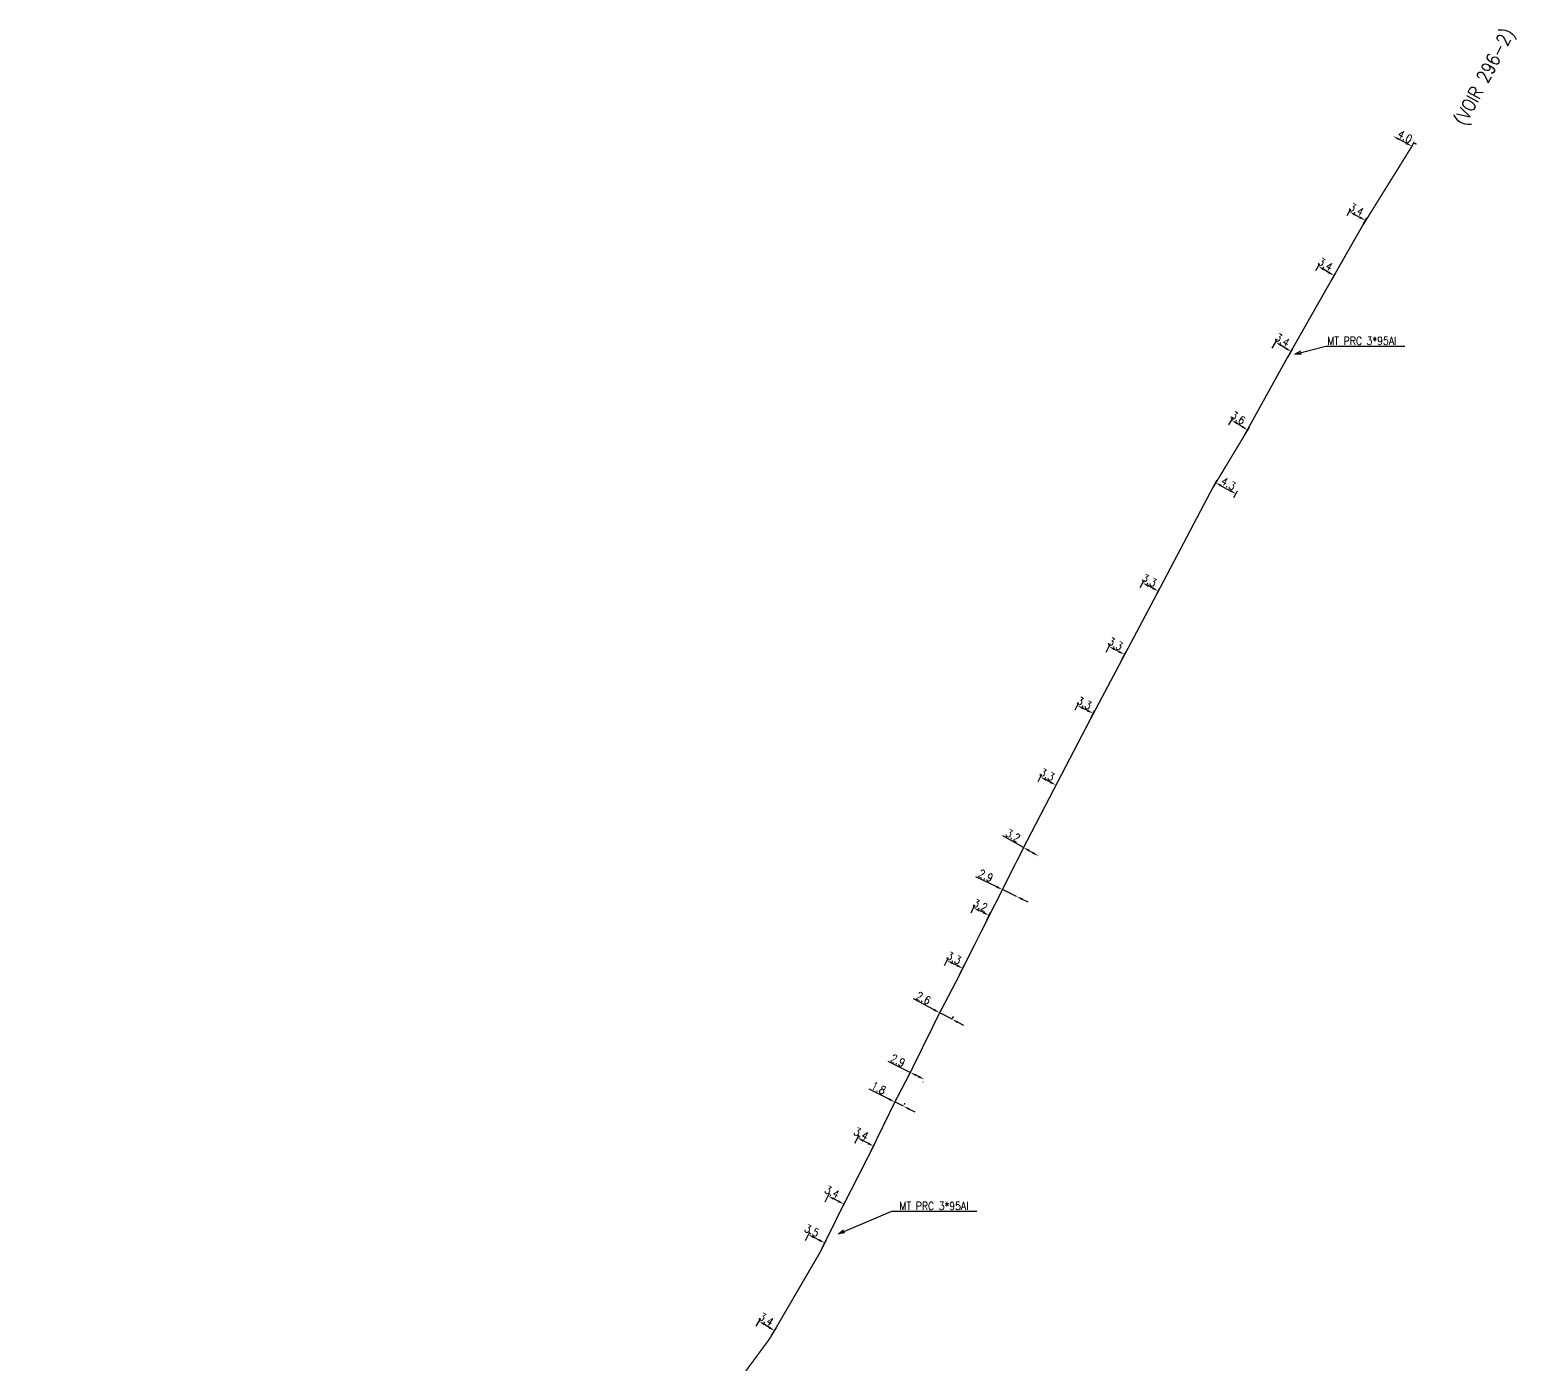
# Model space of a CAD drawing. Header units: millimetres. Extents: x 108078 to 109000, y 127999 to 128987.
# Drawn here: x 108113.1 to 108391.7, y 128488.2 to 128738.4 of the extents above; entities that cross this region are included whole.
import ezdxf

# ---------------------------------------------------------------- set-up
doc = ezdxf.new("R2010")
doc.units = ezdxf.units.MM
doc.header["$PDMODE"] = 34
doc.layers.get('DEFPOINTS').update_dxf_attribs({"linetype": 'CONTINUOUS'})
doc.layers.add('M_110', color=1, linetype='M_ST_10')
doc.styles.get("Standard").update_dxf_attribs({"font": 'romans.shx', "width": 0.85})
doc.linetypes.add('M_ST_10', pattern='A,5,-0.3,["++",Standard,S=1,R=0,X=0,Y=-0.5],-2.8', length=8.1)
doc.dimstyles.get("Standard").update_dxf_attribs({"dimtxt": 1.5, "dimasz": 1.2, "dimexe": 0.625, "dimexo": 0.625, "dimgap": 0.25, "dimtad": 1, "dimdec": 1, "dimzin": 0, "dimdsep": 46, "dimtxsty": 'Standard', "dimcen": -0.5, "dimadec": 0, "dimazin": 0, "dimtfac": 1, "dimtdec": 1, "dimtmove": 0, "dimatfit": 3, "dimfxl": 0, "dimtolj": 1, "dimtzin": 0, "dimarcsym": 0})

# ---------------------------------------------------------------- blocks, each defined once
blk = doc.blocks.new('*D19')
at = {"layer": 'DEFPOINTS', "color": 0, "linetype": 'Continuous'}
for p in [(108249.8, 128496.3), (108248.91, 128494.85), (108251.8, 128493.07)]:
    blk.add_point(p, dxfattribs=at)
at = {"layer": 'M_110', "color": 0, "linetype": 'Continuous', "lineweight": -2}
for p, q in [((108249.24, 128495.38), (108250.13, 128496.83)), ((108251.67, 128495.15), (108250.82, 128495.67)), ((108252.13, 128493.6), (108253.02, 128495.05))]:
    blk.add_line(p, q, dxfattribs=at)
at = {"layer": 'M_110', "color": 0, "linetype": 'Continuous'}
for points in [[(108250.92, 128495.84), (108250.72, 128495.5), (108249.8, 128496.3)], [(108251.78, 128495.32), (108251.57, 128494.97), (108252.69, 128494.52)]]:
    blk.add_solid(points, dxfattribs=at)
at = {"layer": 'M_110', "color": 0, "linetype": 'Continuous', "insert": (108251.11, 128496.67), "char_height": 1.5, "attachment_point": 5, "rotation": 328.3825}
blk.add_mtext('\\A1;3.4', dxfattribs=at)
blk = doc.blocks.new('*D20')
at = {"layer": 'DEFPOINTS', "color": 0, "linetype": 'Continuous'}
for p in [(108259, 128512.52), (108258.19, 128510.86), (108261.29, 128509.35)]:
    blk.add_point(p, dxfattribs=at)
at = {"layer": 'M_110', "color": 0, "linetype": 'Continuous', "lineweight": -2}
for p, q in [((108258.46, 128511.42), (108259.27, 128513.08)), ((108261.02, 128511.53), (108260.08, 128511.99)), ((108261.56, 128509.91), (108262.37, 128511.57))]:
    blk.add_line(p, q, dxfattribs=at)
at = {"layer": 'M_110', "color": 0, "linetype": 'Continuous'}
for points in [[(108260.17, 128512.17), (108259.99, 128511.81), (108259, 128512.52)], [(108261.11, 128511.71), (108260.93, 128511.35), (108262.1, 128511)]]:
    blk.add_solid(points, dxfattribs=at)
at = {"layer": 'M_110', "color": 0, "linetype": 'Continuous', "insert": (108259.68, 128513.3), "char_height": 1.5, "attachment_point": 5, "rotation": 333.9702}
blk.add_mtext('\\A1;3.5', dxfattribs=at)
blk = doc.blocks.new('*D21')
at = {"layer": 'DEFPOINTS', "color": 0, "linetype": 'Continuous'}
for p in [(108261.86, 128518.12), (108262.72, 128519.78), (108264.84, 128516.58)]:
    blk.add_point(p, dxfattribs=at)
at = {"layer": 'M_110', "color": 0, "linetype": 'Continuous', "lineweight": -2}
for p, q in [((108262.15, 128518.67), (108263, 128520.34)), ((108264.63, 128518.8), (108263.79, 128519.23)), ((108265.13, 128517.14), (108265.98, 128518.8))]:
    blk.add_line(p, q, dxfattribs=at)
at = {"layer": 'M_110', "color": 0, "linetype": 'Continuous'}
for points in [[(108263.88, 128519.41), (108263.69, 128519.06), (108262.72, 128519.78)], [(108264.72, 128518.98), (108264.54, 128518.62), (108265.7, 128518.25)]]:
    blk.add_solid(points, dxfattribs=at)
at = {"layer": 'M_110', "color": 0, "linetype": 'Continuous', "insert": (108263.48, 128520.52), "char_height": 1.5, "attachment_point": 5, "rotation": 332.7561}
blk.add_mtext('\\A1;3.4', dxfattribs=at)
blk = doc.blocks.new('*D22')
at = {"layer": 'DEFPOINTS', "color": 0, "linetype": 'Continuous'}
for p in [(108267.43, 128529.14), (108268.23, 128530.68), (108270.45, 128527.58)]:
    blk.add_point(p, dxfattribs=at)
at = {"layer": 'M_110', "color": 0, "linetype": 'Continuous', "lineweight": -2}
for p, q in [((108267.72, 128529.7), (108268.52, 128531.24)), ((108270.19, 128529.67), (108269.3, 128530.13)), ((108270.74, 128528.13), (108271.54, 128529.67))]:
    blk.add_line(p, q, dxfattribs=at)
at = {"layer": 'M_110', "color": 0, "linetype": 'Continuous'}
for points in [[(108269.39, 128530.31), (108269.21, 128529.95), (108268.23, 128530.68)], [(108270.28, 128529.85), (108270.09, 128529.49), (108271.25, 128529.12)]]:
    blk.add_solid(points, dxfattribs=at)
at = {"layer": 'M_110', "color": 0, "linetype": 'Continuous', "insert": (108268.92, 128531.45), "char_height": 1.5, "attachment_point": 5, "rotation": 332.6052}
blk.add_mtext('\\A1;3.4', dxfattribs=at)
blk = doc.blocks.new('*D23')
at = {"layer": 'DEFPOINTS', "color": 0, "linetype": 'Continuous'}
for p in [(108275.13, 128537.19), (108276.74, 128536.39), (108276.85, 128536.61)]:
    blk.add_point(p, dxfattribs=at)
at = {"layer": 'M_110', "color": 0, "linetype": 'Continuous', "lineweight": -2}
for p, q in [((108274.16, 128537.94), (108270.4, 128539.79)), ((108276.85, 128536.61), (108275.23, 128537.4)), ((108275.4, 128537.75), (108275.51, 128537.96)), ((108277.02, 128536.95), (108277.12, 128537.17)), ((108277.92, 128536.08), (108279, 128535.54))]:
    blk.add_line(p, q, dxfattribs=at)
at = {"layer": 'M_110', "color": 0, "linetype": 'Continuous'}
for points in [[(108274.24, 128538.11), (108274.07, 128537.76), (108275.23, 128537.4)], [(108278.01, 128536.25), (108277.83, 128535.9), (108276.85, 128536.61)]]:
    blk.add_solid(points, dxfattribs=at)
at = {"layer": 'M_110', "color": 0, "linetype": 'Continuous', "insert": (108272.18, 128540.02), "char_height": 1.5, "attachment_point": 5, "rotation": 333.7168}
blk.add_mtext('\\A1;1.8', dxfattribs=at)
blk = doc.blocks.new('*D24')
at = {"layer": 'DEFPOINTS', "color": 0, "linetype": 'Continuous'}
for p in [(108278.18, 128543.04), (108280.73, 128541.65), (108280.78, 128541.77)]:
    blk.add_point(p, dxfattribs=at)
at = {"layer": 'M_110', "color": 0, "linetype": 'Continuous', "lineweight": -2}
for p, q in [((108278.12, 128542.93), (108273.96, 128544.97)), ((108277.9, 128542.48), (108277.85, 128542.37)), ((108279.65, 128542.18), (108279.2, 128542.4)), ((108280.51, 128541.21), (108280.45, 128541.09))]:
    blk.add_line(p, q, dxfattribs=at)
at = {"layer": 'M_110', "color": 0, "linetype": 'Continuous'}
for points in [[(108279.29, 128542.58), (108279.11, 128542.22), (108278.12, 128542.93)], [(108279.74, 128542.36), (108279.56, 128542), (108280.73, 128541.65)]]:
    blk.add_solid(points, dxfattribs=at)
at = {"layer": 'M_110', "color": 0, "linetype": 'Continuous', "insert": (108275.8, 128545.18), "char_height": 1.5, "attachment_point": 5, "rotation": 333.8789}
blk.add_mtext('\\A1;2.9', dxfattribs=at)
blk = doc.blocks.new('*D25')
at = {"layer": 'DEFPOINTS', "color": 0, "linetype": 'Continuous'}
for p in [(108283.43, 128553.72), (108285.73, 128552.51), (108285.95, 128552.91)]:
    blk.add_point(p, dxfattribs=at)
at = {"layer": 'M_110', "color": 0, "linetype": 'Continuous', "lineweight": -2}
for p, q in [((108282.59, 128554.68), (108278.72, 128556.72)), ((108285.95, 128552.91), (108283.65, 128554.12)), ((108283.72, 128554.27), (108283.94, 128554.68)), ((108286.02, 128553.06), (108286.24, 128553.46)), ((108287.01, 128552.35), (108288.07, 128551.79))]:
    blk.add_line(p, q, dxfattribs=at)
at = {"layer": 'M_110', "color": 0, "linetype": 'Continuous'}
for points in [[(108282.68, 128554.86), (108282.49, 128554.51), (108283.65, 128554.12)], [(108287.1, 128552.53), (108286.92, 128552.18), (108285.95, 128552.91)]]:
    blk.add_solid(points, dxfattribs=at)
at = {"layer": 'M_110', "color": 0, "linetype": 'Continuous', "insert": (108280.59, 128556.87), "char_height": 1.5, "attachment_point": 5, "rotation": 332.199}
blk.add_mtext('\\A1;2.6', dxfattribs=at)
blk = doc.blocks.new('*D26')
at = {"layer": 'DEFPOINTS', "color": 0, "linetype": 'Continuous'}
for p in [(108284.26, 128562.42), (108285, 128563.92), (108287.22, 128560.96)]:
    blk.add_point(p, dxfattribs=at)
at = {"layer": 'M_110', "color": 0, "linetype": 'Continuous', "lineweight": -2}
for p, q in [((108284.54, 128562.98), (108285.28, 128564.48)), ((108286.88, 128562.99), (108286.08, 128563.39)), ((108287.5, 128561.52), (108288.24, 128563.02))]:
    blk.add_line(p, q, dxfattribs=at)
at = {"layer": 'M_110', "color": 0, "linetype": 'Continuous'}
for points in [[(108286.17, 128563.57), (108285.99, 128563.21), (108285, 128563.92)], [(108286.97, 128563.17), (108286.8, 128562.81), (108287.96, 128562.46)]]:
    blk.add_solid(points, dxfattribs=at)
at = {"layer": 'M_110', "color": 0, "linetype": 'Continuous', "insert": (108286.3, 128564.4), "char_height": 1.5, "attachment_point": 5, "rotation": 333.7614}
blk.add_mtext('\\A1;3.3', dxfattribs=at)
blk = doc.blocks.new('*D27')
at = {"layer": 'DEFPOINTS', "color": 0, "linetype": 'Continuous'}
for p in [(108289.96, 128573.79), (108289.26, 128572.29), (108292.2, 128570.91)]:
    blk.add_point(p, dxfattribs=at)
at = {"layer": 'M_110', "color": 0, "linetype": 'Continuous', "lineweight": -2}
for p, q in [((108289.52, 128572.86), (108290.23, 128574.35)), ((108291.82, 128572.91), (108291.05, 128573.27)), ((108292.46, 128571.47), (108293.17, 128572.97))]:
    blk.add_line(p, q, dxfattribs=at)
at = {"layer": 'M_110', "color": 0, "linetype": 'Continuous'}
for points in [[(108291.13, 128573.46), (108290.96, 128573.09), (108289.96, 128573.79)], [(108291.9, 128573.09), (108291.73, 128572.73), (108292.9, 128572.4)]]:
    blk.add_solid(points, dxfattribs=at)
at = {"layer": 'M_110', "color": 0, "linetype": 'Continuous', "insert": (108291.25, 128574.28), "char_height": 1.5, "attachment_point": 5, "rotation": 334.7898}
blk.add_mtext('\\A1;3.2', dxfattribs=at)
blk = doc.blocks.new('*D28')
at = {"layer": 'DEFPOINTS', "color": 0, "linetype": 'Continuous'}
for p in [(108295.39, 128577.19), (108298.01, 128575.95), (108298.01, 128575.94)]:
    blk.add_point(p, dxfattribs=at)
at = {"layer": 'M_110', "color": 0, "linetype": 'Continuous', "lineweight": -2}
for p, q in [((108294.32, 128577.73), (108290.43, 128579.59)), ((108298.01, 128575.95), (108295.4, 128577.21)), ((108295.66, 128577.76), (108295.67, 128577.77)), ((108298.28, 128576.5), (108298.28, 128576.51)), ((108299.1, 128575.43), (108300.18, 128574.91))]:
    blk.add_line(p, q, dxfattribs=at)
at = {"layer": 'M_110', "color": 0, "linetype": 'Continuous'}
for points in [[(108294.41, 128577.91), (108294.23, 128577.55), (108295.4, 128577.21)], [(108299.18, 128575.61), (108299.01, 128575.25), (108298.01, 128575.95)]]:
    blk.add_solid(points, dxfattribs=at)
at = {"layer": 'M_110', "color": 0, "linetype": 'Continuous', "insert": (108292.27, 128579.82), "char_height": 1.5, "attachment_point": 5, "rotation": 334.3197}
blk.add_mtext('\\A1;2.9', dxfattribs=at)
blk = doc.blocks.new('*D29')
at = {"layer": 'DEFPOINTS', "color": 0, "linetype": 'Continuous'}
for p in [(108299.36, 128585.1), (108302.14, 128583.53), (108302.14, 128583.52)]:
    blk.add_point(p, dxfattribs=at)
at = {"layer": 'M_110', "color": 0, "linetype": 'Continuous', "lineweight": -2}
for p, q in [((108299.35, 128585.1), (108295.5, 128587.27)), ((108299.05, 128584.56), (108299.05, 128584.55)), ((108301.1, 128584.11), (108300.4, 128584.51)), ((108301.84, 128582.98), (108301.83, 128582.98))]:
    blk.add_line(p, q, dxfattribs=at)
at = {"layer": 'M_110', "color": 0, "linetype": 'Continuous'}
for points in [[(108300.5, 128584.68), (108300.3, 128584.33), (108299.35, 128585.1)], [(108301.19, 128584.29), (108301, 128583.94), (108302.14, 128583.52)]]:
    blk.add_solid(points, dxfattribs=at)
at = {"layer": 'M_110', "color": 0, "linetype": 'Continuous', "insert": (108297.38, 128587.36), "char_height": 1.5, "attachment_point": 5, "rotation": 330.5553}
blk.add_mtext('\\A1;3.2', dxfattribs=at)
blk = doc.blocks.new('*D30')
at = {"layer": 'DEFPOINTS', "color": 0, "linetype": 'Continuous'}
for p in [(108302.49, 128598.32), (108301.78, 128596.92), (108304.72, 128595.42)]:
    blk.add_point(p, dxfattribs=at)
at = {"layer": 'M_110', "color": 0, "linetype": 'Continuous', "lineweight": -2}
for p, q in [((108302.07, 128597.48), (108302.78, 128598.87)), ((108304.36, 128597.36), (108303.56, 128597.77)), ((108305, 128595.98), (108305.72, 128597.37))]:
    blk.add_line(p, q, dxfattribs=at)
at = {"layer": 'M_110', "color": 0, "linetype": 'Continuous'}
for points in [[(108303.65, 128597.95), (108303.47, 128597.59), (108302.49, 128598.32)], [(108304.45, 128597.54), (108304.27, 128597.18), (108305.43, 128596.81)]]:
    blk.add_solid(points, dxfattribs=at)
at = {"layer": 'M_110', "color": 0, "linetype": 'Continuous', "insert": (108303.77, 128598.78), "char_height": 1.5, "attachment_point": 5, "rotation": 332.8602}
blk.add_mtext('\\A1;3.3', dxfattribs=at)
blk = doc.blocks.new('*D31')
at = {"layer": 'DEFPOINTS', "color": 0, "linetype": 'Continuous'}
for p in [(108308.77, 128610.34), (108309.43, 128611.7), (108311.74, 128608.89)]:
    blk.add_point(p, dxfattribs=at)
at = {"layer": 'M_110', "color": 0, "linetype": 'Continuous', "lineweight": -2}
for p, q in [((108309.04, 128610.91), (108309.71, 128612.26)), ((108311.32, 128610.78), (108310.51, 128611.17)), ((108312.01, 128609.46), (108312.67, 128610.81))]:
    blk.add_line(p, q, dxfattribs=at)
at = {"layer": 'M_110', "color": 0, "linetype": 'Continuous'}
for points in [[(108310.6, 128611.35), (108310.42, 128610.99), (108309.43, 128611.7)], [(108311.41, 128610.96), (108311.23, 128610.6), (108312.4, 128610.25)]]:
    blk.add_solid(points, dxfattribs=at)
at = {"layer": 'M_110', "color": 0, "linetype": 'Continuous', "insert": (108310.72, 128612.18), "char_height": 1.5, "attachment_point": 5, "rotation": 333.9493}
blk.add_mtext('\\A1;3.3', dxfattribs=at)
blk = doc.blocks.new('*D32')
at = {"layer": 'DEFPOINTS', "color": 0, "linetype": 'Continuous'}
for p in [(108314.52, 128621.19), (108315.36, 128622.79), (108317.45, 128619.66)]:
    blk.add_point(p, dxfattribs=at)
at = {"layer": 'M_110', "color": 0, "linetype": 'Continuous', "lineweight": -2}
for p, q in [((108314.81, 128621.74), (108315.65, 128623.35)), ((108317.22, 128621.82), (108316.43, 128622.24)), ((108317.74, 128620.22), (108318.58, 128621.82))]:
    blk.add_line(p, q, dxfattribs=at)
at = {"layer": 'M_110', "color": 0, "linetype": 'Continuous'}
for points in [[(108316.52, 128622.42), (108316.33, 128622.06), (108315.36, 128622.79)], [(108317.32, 128622), (108317.13, 128621.65), (108318.29, 128621.27)]]:
    blk.add_solid(points, dxfattribs=at)
at = {"layer": 'M_110', "color": 0, "linetype": 'Continuous', "insert": (108316.57, 128623.29), "char_height": 1.5, "attachment_point": 5, "rotation": 332.5045}
blk.add_mtext('\\A1;3.3', dxfattribs=at)
blk = doc.blocks.new('*D33')
at = {"layer": 'DEFPOINTS', "color": 0, "linetype": 'Continuous'}
for p in [(108321.7, 128634.7), (108320.94, 128633.27), (108323.85, 128631.72)]:
    blk.add_point(p, dxfattribs=at)
at = {"layer": 'M_110', "color": 0, "linetype": 'Continuous', "lineweight": -2}
for p, q in [((108321.23, 128633.83), (108322, 128635.26)), ((108323.56, 128633.71), (108322.76, 128634.14)), ((108324.14, 128632.27), (108324.91, 128633.7))]:
    blk.add_line(p, q, dxfattribs=at)
at = {"layer": 'M_110', "color": 0, "linetype": 'Continuous'}
for points in [[(108322.86, 128634.32), (108322.67, 128633.96), (108321.7, 128634.7)], [(108323.65, 128633.89), (108323.46, 128633.54), (108324.61, 128633.15)]]:
    blk.add_solid(points, dxfattribs=at)
at = {"layer": 'M_110', "color": 0, "linetype": 'Continuous', "insert": (108322.9, 128635.2), "char_height": 1.5, "attachment_point": 5, "rotation": 331.8686}
blk.add_mtext('\\A1;3.3', dxfattribs=at)
blk = doc.blocks.new('*D34')
at = {"layer": 'DEFPOINTS', "color": 0, "linetype": 'Continuous'}
for p in [(108334.66, 128652.26), (108339.16, 128651.41), (108338.48, 128650.17)]:
    blk.add_point(p, dxfattribs=at)
at = {"layer": 'M_110', "color": 0, "linetype": 'Continuous', "lineweight": -2}
for p, q in [((108334.96, 128652.81), (108335.64, 128654.05)), ((108336.39, 128652.92), (108338.1, 128651.99)), ((108338.78, 128650.72), (108339.46, 128651.96))]:
    blk.add_line(p, q, dxfattribs=at)
at = {"layer": 'M_110', "color": 0, "linetype": 'Continuous'}
for points in [[(108336.49, 128653.1), (108336.3, 128652.75), (108335.34, 128653.5)], [(108338.2, 128652.16), (108338.01, 128651.81), (108339.16, 128651.41)]]:
    blk.add_solid(points, dxfattribs=at)
at = {"layer": 'M_110', "color": 0, "linetype": 'Continuous', "insert": (108337.75, 128653.32), "char_height": 1.5, "attachment_point": 5, "rotation": 331.3844}
blk.add_mtext('\\A1;4.3', dxfattribs=at)
blk = doc.blocks.new('*D35')
at = {"layer": 'DEFPOINTS', "color": 0, "linetype": 'Continuous'}
for p in [(108338.35, 128665.22), (108337.47, 128663.79), (108340.49, 128661.93)]:
    blk.add_point(p, dxfattribs=at)
at = {"layer": 'M_110', "color": 0, "linetype": 'Continuous', "lineweight": -2}
for p, q in [((108337.8, 128664.32), (108338.68, 128665.75)), ((108340.35, 128663.99), (108339.37, 128664.59)), ((108340.82, 128662.46), (108341.7, 128663.89))]:
    blk.add_line(p, q, dxfattribs=at)
at = {"layer": 'M_110', "color": 0, "linetype": 'Continuous'}
for points in [[(108339.48, 128664.76), (108339.27, 128664.42), (108338.35, 128665.22)], [(108340.46, 128664.16), (108340.25, 128663.81), (108341.37, 128663.36)]]:
    blk.add_solid(points, dxfattribs=at)
at = {"layer": 'M_110', "color": 0, "linetype": 'Continuous', "insert": (108339.55, 128665.65), "char_height": 1.5, "attachment_point": 5, "rotation": 328.3825}
blk.add_mtext('\\A1;3.6', dxfattribs=at)
blk = doc.blocks.new('*D36')
at = {"layer": 'DEFPOINTS', "color": 0, "linetype": 'Continuous'}
for p in [(108346.61, 128679.84), (108345.59, 128678.18), (108348.49, 128676.4)]:
    blk.add_point(p, dxfattribs=at)
at = {"layer": 'M_110', "color": 0, "linetype": 'Continuous', "lineweight": -2}
for p, q in [((108345.92, 128678.71), (108346.94, 128680.37)), ((108348.48, 128678.68), (108347.63, 128679.21)), ((108348.81, 128676.93), (108349.83, 128678.59))]:
    blk.add_line(p, q, dxfattribs=at)
at = {"layer": 'M_110', "color": 0, "linetype": 'Continuous'}
for points in [[(108347.74, 128679.38), (108347.53, 128679.04), (108346.61, 128679.84)], [(108348.59, 128678.85), (108348.38, 128678.51), (108349.51, 128678.06)]]:
    blk.add_solid(points, dxfattribs=at)
at = {"layer": 'M_110', "color": 0, "linetype": 'Continuous', "insert": (108347.85, 128680.25), "char_height": 1.5, "attachment_point": 5, "rotation": 328.3825}
blk.add_mtext('\\A1;3.4', dxfattribs=at)
blk = doc.blocks.new('*D37')
at = {"layer": 'DEFPOINTS', "color": 0, "linetype": 'Continuous'}
for p in [(108354.58, 128694.05), (108353.82, 128692.74), (108356.79, 128691)]:
    blk.add_point(p, dxfattribs=at)
at = {"layer": 'M_110', "color": 0, "linetype": 'Continuous', "lineweight": -2}
for p, q in [((108354.13, 128693.28), (108354.9, 128694.59)), ((108356.52, 128692.92), (108355.62, 128693.45)), ((108357.11, 128691.54), (108357.88, 128692.85))]:
    blk.add_line(p, q, dxfattribs=at)
at = {"layer": 'M_110', "color": 0, "linetype": 'Continuous'}
for points in [[(108355.72, 128693.62), (108355.52, 128693.28), (108354.58, 128694.05)], [(108356.63, 128693.09), (108356.42, 128692.74), (108357.56, 128692.31)]]:
    blk.add_solid(points, dxfattribs=at)
at = {"layer": 'M_110', "color": 0, "linetype": 'Continuous', "insert": (108355.91, 128694.44), "char_height": 1.5, "attachment_point": 5, "rotation": 329.6678}
blk.add_mtext('\\A1;3.4', dxfattribs=at)
blk = doc.blocks.new('*D38')
at = {"layer": 'DEFPOINTS', "color": 0, "linetype": 'Continuous'}
for p in [(108360.42, 128704.28), (108359.72, 128703.01), (108362.71, 128701.38)]:
    blk.add_point(p, dxfattribs=at)
at = {"layer": 'M_110', "color": 0, "linetype": 'Continuous', "lineweight": -2}
for p, q in [((108360.02, 128703.56), (108360.72, 128704.83)), ((108362.35, 128703.23), (108361.47, 128703.71)), ((108363.01, 128701.93), (108363.7, 128703.2))]:
    blk.add_line(p, q, dxfattribs=at)
at = {"layer": 'M_110', "color": 0, "linetype": 'Continuous'}
for points in [[(108361.57, 128703.88), (108361.38, 128703.53), (108360.42, 128704.28)], [(108362.45, 128703.4), (108362.25, 128703.05), (108363.4, 128702.65)]]:
    blk.add_solid(points, dxfattribs=at)
at = {"layer": 'M_110', "color": 0, "linetype": 'Continuous', "insert": (108361.73, 128704.7), "char_height": 1.5, "attachment_point": 5, "rotation": 331.3706}
blk.add_mtext('\\A1;3.4', dxfattribs=at)
blk = doc.blocks.new('*D39')
at = {"layer": 'DEFPOINTS', "color": 0, "linetype": 'Continuous'}
for p in [(108368.61, 128718.46), (108368.61, 128718.46), (108372.13, 128716.55)]:
    blk.add_point(p, dxfattribs=at)
at = {"layer": 'M_110', "color": 0, "linetype": 'Continuous', "lineweight": -2}
blk.add_line((108371.07, 128717.12), (108369.67, 128717.88), dxfattribs=at)
at = {"layer": 'M_110', "color": 0, "linetype": 'Continuous'}
for points in [[(108369.76, 128718.06), (108369.57, 128717.71), (108368.61, 128718.46)], [(108371.17, 128717.3), (108370.98, 128716.95), (108372.13, 128716.55)]]:
    blk.add_solid(points, dxfattribs=at)
at = {"layer": 'M_110', "color": 0, "linetype": 'Continuous', "insert": (108370.85, 128718.38), "char_height": 1.5, "attachment_point": 5, "rotation": 331.4785}
blk.add_mtext('\\A1;4.0', dxfattribs=at)

msp = doc.modelspace()

# ---------------------------------------------------------------- linework, layer by layer
at = {"layer": 'M_110', "const_width": 0.25, "flags": 128}
msp.add_lwpolyline([(108113.22, 128316.32), (108122.66, 128335.09), (108132.83, 128353.52), (108142.23, 128367.7), (108152.61, 128381.68), (108164.62, 128395.12), (108177.25, 128409.09), (108189.86, 128422.81), (108202, 128435.9), (108214.11, 128449), (108226.14, 128462.04), (108240.3, 128477.48), (108251.8, 128493.07), (108261.29, 128509.35), (108264.84, 128516.58), (108270.45, 128527.58), (108275.13, 128537.19), (108278.18, 128543.04), (108283.43, 128553.72), (108287.22, 128560.96), (108292.2, 128570.91), (108295.39, 128577.19), (108299.36, 128585.1), (108304.72, 128595.42), (108311.74, 128608.89), (108317.45, 128619.66), (108323.85, 128631.72), (108334.66, 128652.26), (108340.49, 128661.93), (108348.49, 128676.4), (108356.79, 128691), (108362.71, 128701.38), (108372.13, 128716.55), (108372.48, 128717.21), (108373, 128716.95)], dxfattribs=at)

# ---------------------------------------------------------------- texts
at = {"layer": 'M_110', "linetype": 'Continuous', "width": 0.85}
msp.add_text('(VOIR 296-2)', height=2.5, rotation=62.0552, dxfattribs=at).set_placement((108382.08, 128720.23))
at = {"layer": 'M_110', "linetype": 'Continuous', "char_height": 1.5, "attachment_point": 4}
for insert in [(108356.28, 128680.09), (108276.09, 128517.91)]:
    msp.add_mtext('\\A1;MT PRC 3*95Al', dxfattribs=dict(at, insert=insert))

# ---------------------------------------------------------------- dimensions: what is measured, and where the dimension line sits
at = {"layer": 'M_110', "linetype": 'Continuous'}
dim = msp.add_aligned_dim(p1=(108372.13, 128716.55), p2=(108368.61, 128718.46), distance=0, dimstyle='Standard', dxfattribs=at)
dim.commit()
dim.dimension.update_dxf_attribs({"geometry": '*D39', "text_midpoint": (108370.85, 128718.38)})
for base, p1, p2, angle, picture, middle in [((108360.42, 128704.28), (108362.71, 128701.38), (108359.72, 128703.01), 151.3706, '*D38', (108361.26, 128703.83)), ((108354.58, 128694.05), (108356.79, 128691), (108353.82, 128692.74), 149.6678, '*D37', (108355.4, 128693.57)), ((108346.61, 128679.84), (108348.49, 128676.4), (108345.59, 128678.18), 148.3825, '*D36', (108347.32, 128679.4)), ((108338.3516027, 128665.2169969), (108340.4949615, 128661.9269662), (108337.4719005, 128663.7880418), 148.3824586, '*D35', (108339.0299423, 128664.7993933)), ((108339.15611, 128651.41464), (108334.6603, 128652.2568), (108338.47895, 128650.17345), 331.38439, '*D34', (108337.27048, 128652.44338)), ((108321.7, 128634.7), (108323.85, 128631.72), (108320.94, 128633.27), 151.8686, '*D33', (108322.43, 128634.32)), ((108315.36, 128622.79), (108317.45, 128619.66), (108314.52, 128621.19), 152.5045, '*D32', (108316.11, 128622.4)), ((108309.43, 128611.7), (108311.74, 128608.89), (108308.77, 128610.34), 153.9493, '*D31', (108310.28, 128611.28)), ((108302.49, 128598.32), (108304.72, 128595.42), (108301.78, 128596.92), 152.8602, '*D30', (108303.32, 128597.89)), ((108302.14, 128583.52), (108299.36, 128585.1), (108302.14, 128583.53), 330.5553, '*D29', (108296.88, 128586.49)), ((108298.01, 128575.95), (108295.39, 128577.19), (108298.01, 128575.94), 334.3197, '*D28', (108291.84, 128578.92)), ((108289.9606, 128573.7859), (108292.1978, 128570.9079), (108289.2574, 128572.2922), 154.7898, '*D27', (108290.8286, 128573.3773)), ((108285, 128563.92), (108287.22, 128560.96), (108284.26, 128562.42), 153.7614, '*D26', (108285.85, 128563.5)), ((108285.95, 128552.91), (108283.43, 128553.72), (108285.73, 128552.51), 332.199, '*D25', (108280.12, 128555.98)), ((108280.73, 128541.65), (108278.18, 128543.04), (108280.78, 128541.77), 333.8789, '*D24', (108275.36, 128544.29)), ((108276.85, 128536.61), (108275.13, 128537.19), (108276.74, 128536.39), 333.7168, '*D23', (108271.74, 128539.13)), ((108268.23, 128530.68), (108270.45, 128527.58), (108267.43, 128529.14), 152.6052, '*D22', (108268.46, 128530.56)), ((108262.72, 128519.78), (108264.84, 128516.58), (108261.86, 128518.12), 152.7561, '*D21', (108263.02, 128519.63)), ((108258.9995227, 128512.5187292), (108261.2892225, 128509.3454581), (108258.1891701, 128510.8594513), 153.9701974, '*D20', (108259.2395098, 128512.4015251)), ((108249.8, 128496.3), (108251.8, 128493.07), (108248.91, 128494.85), 148.3825, '*D19', (108250.58, 128495.82))]:
    dim = msp.add_linear_dim(base=base, p1=p1, p2=p2, angle=angle, dimstyle='Standard', dxfattribs=at)
    dim.commit()
    dim.dimension.update_dxf_attribs({"geometry": picture, "text_midpoint": middle, "dimtype": 161})

# ---------------------------------------------------------------- leaders
at = {"layer": 'M_110', "linetype": 'Continuous', "annotation_type": 0, "has_hookline": 1, "hookline_direction": 0, "text_width": 14.51}
for points in [[(108350.22, 128677.6), (108356.03, 128679.09)], [(108264.64, 128512.69), (108274.64, 128516.91), (108275.84, 128516.91)]]:
    msp.add_leader(points, dimstyle='Standard', override={"dimldrblk": 'OPEN30'}, dxfattribs=at)

doc.saveas('drawing.dxf')
